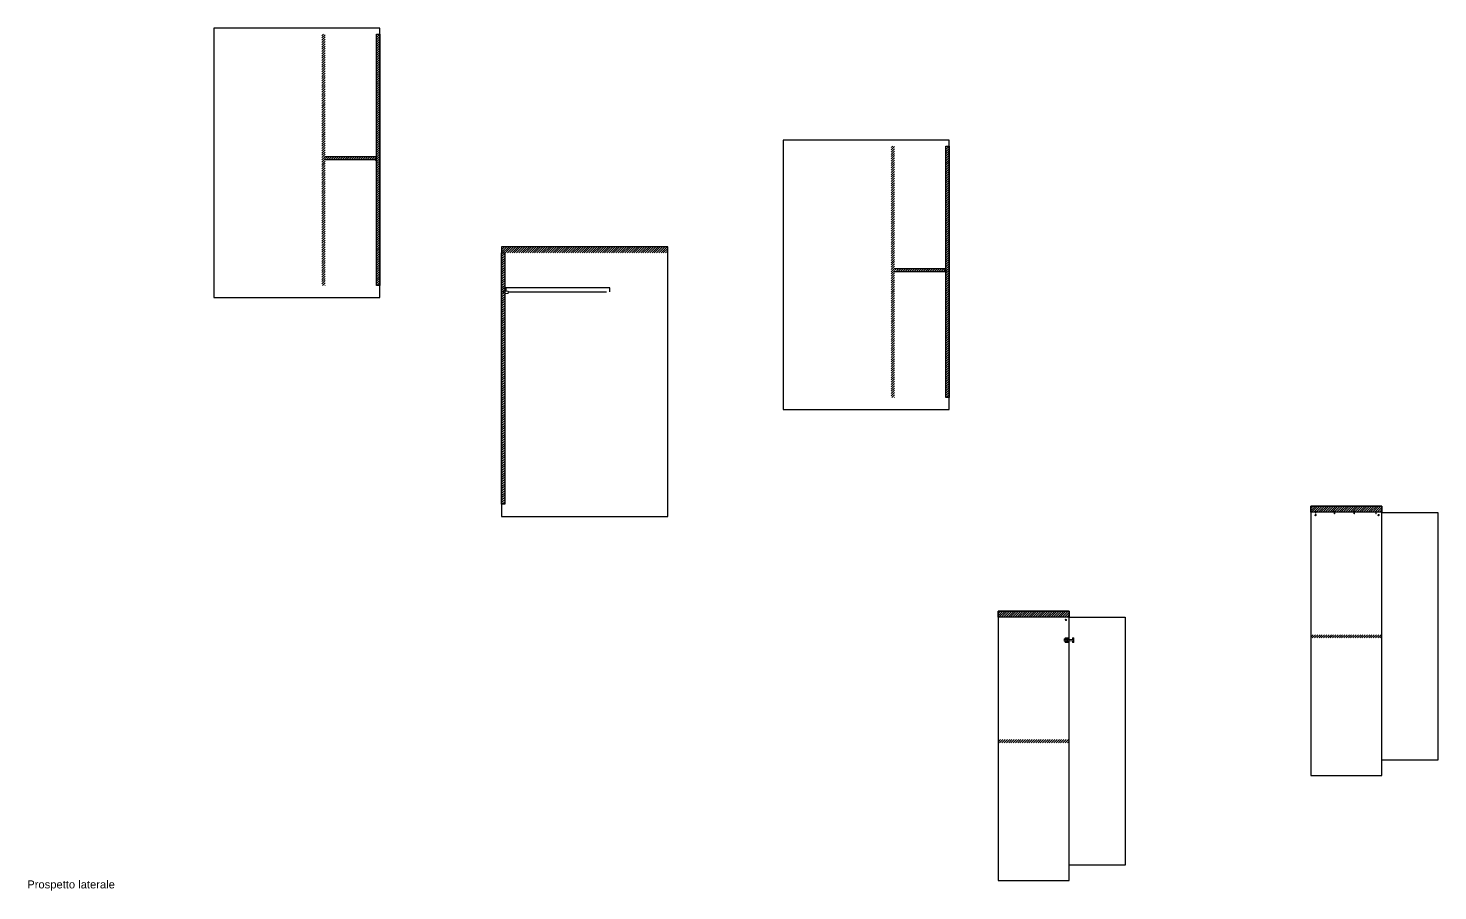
# Model space of a CAD drawing. Header units: millimetres. Extents: x -3423 to 18014, y 42 to 23746.
# Drawn here: x 8080 to 18014, y 6709 to 12792 of the extents above; entities that cross this region are included whole.
import ezdxf

# ---------------------------------------------------------------- set-up
doc = ezdxf.new("R2010")
doc.units = ezdxf.units.MM
doc.header["$MEASUREMENT"] = 0
doc.linetypes.add('HIDDEN', pattern=[0.375, 0.25, -0.125])
for name, color, linetype, lineweight in [('Arredi', 3, 'Continuous', 25), ('Dettagli', 210, 'Continuous', 5), ('Tratteggi', 2, 'HIDDEN', 15), ('Viti', 2, 'Continuous', 15)]:
    doc.layers.add(name, color=color, linetype=linetype, lineweight=lineweight)
doc.layers.add('Testo', color=1, linetype='Continuous')
doc.styles.get("Standard").update_dxf_attribs({"font": 'Arial.ttf'})

# ---------------------------------------------------------------- blocks, each defined once
blk = doc.blocks.new('101345')
for p, q in [((40.1, 264.9), (40.1, 264.6)), ((40.2, 265), (40.3, 265.1)), ((40.2, 264.5), (40.3, 264.5)), ((40.3, 265.1), (41.6, 265.1)), ((40.3, 264.5), (40.3, 265.1)), ((40.3, 264.5), (41.6, 264.5)), ((40.4, 264.9), (41.6, 264.9)), ((40.4, 264.8), (41.6, 264.8)), ((40.4, 264.7), (41.6, 264.7)), ((40.4, 264.6), (41.6, 264.6)), ((43, 265.1), (41.6, 265.1)), ((42.9, 264.9), (41.6, 264.9)), ((42.9, 264.8), (41.6, 264.8)), ((42.9, 264.7), (41.6, 264.7)), ((42.9, 264.6), (41.6, 264.6)), ((43, 264.5), (41.6, 264.5)), ((43, 264.5), (43, 265.1)), ((43.1, 265), (43, 265.1)), ((43.1, 264.5), (43, 264.5)), ((43.1, 264.9), (43.1, 264.6))]:
    blk.add_line(p, q)
for centre, radius, start, end in [((40.2, 264.9), 0.1, 123.5668, 180), ((40.2, 264.6), 0.1, 180, 236.2912), ((40.3, 265), 0.05, 90, 123.5668), ((40.3, 264.5), 0.05, 236.2912, 270), ((43, 265), 0.05, 56.4332, 90), ((43, 264.5), 0.05, 270, 303.7088), ((43, 264.9), 0.1, 0, 56.4332), ((43, 264.6), 0.1, 303.7088, 0)]:
    blk.add_arc(centre, radius, start, end)

msp = doc.modelspace()

# ---------------------------------------------------------------- hatches: boundary and pattern name
at = {"layer": 'Dettagli'}
h = msp.add_hatch(dxfattribs=at)
h.set_pattern_fill('ANSI31', color=256, scale=90)
h.set_pattern_definition([(45, (2477.56, 4016.444), (-7.954951, 7.954951), [])])
h.paths.add_polyline_path([(10173.009, 11872.643), (10162.196, 11872.643), (10162.196, 11876.381), (10173.009, 11876.381), (10173.009, 12749.732), (10149.995, 12749.732), (10149.995, 11271.875), (10160.721, 11271.875), (10160.721, 11268.136), (10149.995, 11268.136), (10149.995, 10977.773), (10173.009, 10977.773)])
h.paths.add_polyline_path([(10523.826, 11876.381), (10534.64, 11876.381), (10534.64, 11886.288), (10173.009, 11886.288), (10173.009, 11876.381), (10183.426, 11876.381), (10183.426, 11872.643), (10173.009, 11872.643), (10173.009, 11863.273), (10534.64, 11863.273), (10534.64, 11872.643), (10523.826, 11872.643)])
h.paths.add_polyline_path([(10557.654, 12749.732), (10534.64, 12749.732), (10534.64, 11876.381), (10545.057, 11876.381), (10545.057, 11872.643), (10534.64, 11872.643), (10534.64, 10977.773), (10557.654, 10977.773)])
h = msp.add_hatch(dxfattribs=at)
h.set_pattern_fill('ANSI31', color=256, scale=90)
h.set_pattern_definition([(45, (6490.085, 3227.557), (-7.954951, 7.954951), [])])
h.paths.add_polyline_path([(14185.533, 11083.756), (14174.72, 11083.756), (14174.72, 11087.494), (14185.533, 11087.494), (14185.533, 11960.844), (14162.519, 11960.844), (14162.519, 10482.987), (14173.245, 10482.987), (14173.245, 10479.249), (14162.519, 10479.249), (14162.519, 10188.886), (14185.533, 10188.886)])
h.paths.add_polyline_path([(14536.35, 11087.494), (14547.164, 11087.494), (14547.164, 11097.401), (14185.533, 11097.401), (14185.533, 11087.494), (14195.95, 11087.494), (14195.95, 11083.756), (14185.533, 11083.756), (14185.533, 11074.386), (14547.164, 11074.386), (14547.164, 11083.756), (14536.35, 11083.756)])
h.paths.add_polyline_path([(14570.178, 11960.844), (14547.164, 11960.844), (14547.164, 11087.494), (14557.581, 11087.494), (14557.581, 11083.756), (14547.164, 11083.756), (14547.164, 10188.886), (14570.178, 10188.886)])
h = msp.add_hatch(dxfattribs=at)
h.set_pattern_fill('ANSI31', color=256, scale=90)
h.set_pattern_definition([(45, (4506.6, 2473.738), (-7.954951, 7.954951), [])])
h.paths.add_polyline_path([(12586.694, 11249.505), (11416.694, 11249.505), (11416.694, 11207.026), (11438.113, 11207.026), (12586.694, 11207.026)])
h.paths.add_polyline_path([(11438.113, 10928.134), (11432.241, 10928.134), (11432.241, 10931.873), (11438.113, 10931.873), (11438.113, 10956.321), (11430.526, 10956.321), (11430.526, 10960.059), (11438.113, 10960.059), (11438.113, 11207.026), (11416.694, 11207.026), (11416.694, 9435.067), (11438.113, 9435.067), (11438.113, 9724.779), (11429.109, 9724.779), (11429.109, 9728.517), (11438.113, 9728.517)])
h = msp.add_hatch(dxfattribs=at)
h.set_pattern_fill('ANSI31', color=256, scale=90)
h.set_pattern_definition([(45, (8105.019, 645.552), (-7.954951, 7.954951), [])])
h.paths.add_polyline_path([(17618.539, 9421.319), (17118.539, 9421.319), (17118.539, 9378.839), (17618.539, 9378.839)])
h.paths.add_polyline_path([(17618.539, 8515.396), (17118.539, 8515.396), (17118.539, 8492.381), (17618.539, 8492.381)])
h = msp.add_hatch(dxfattribs=at)
h.set_pattern_fill('ANSI31', color=0, scale=90)
h.set_pattern_definition([(45, (5901.866, -94.291), (-7.954951, 7.954951), [])])
h.paths.add_polyline_path([(15415.386, 8681.476), (14915.386, 8681.476), (14915.386, 8638.996), (15415.386, 8638.996)])
h.paths.add_polyline_path([(15415.386, 7775.552), (14915.386, 7775.552), (14915.386, 7752.538), (15415.386, 7752.538)])

# ---------------------------------------------------------------- linework, layer by layer
msp.add_lwpolyline([(14547.164, 11074.386), (14546.966, 11074.386), (14546.966, 11070.873), (14547.164, 11070.873)], close=True)
at = {"layer": 'Arredi'}
for points in [[(9387.654, 10892.211), (10557.654, 10892.211), (10557.654, 12792.211), (9387.654, 12792.211)], [(10557.654, 10977.773), (10534.64, 10977.773), (10534.64, 12749.732), (10557.654, 12749.732)], [(14570.178, 10188.886), (14547.164, 10188.886), (14547.164, 11960.844), (14570.178, 11960.844)], [(11416.694, 9349.505), (12586.694, 9349.505), (12586.694, 11249.505), (11416.694, 11249.505)], [(11416.694, 11207.026), (11438.113, 11207.026), (11438.113, 9435.067), (11416.694, 9435.067)], [(17118.539, 9421.319), (17118.539, 7521.319), (17618.539, 7521.319), (17618.539, 9421.319)], [(17118.539, 9421.319), (17618.539, 9421.319), (17618.539, 9378.839), (17118.539, 9378.839)], [(17618.539, 9377.821), (18013.894, 9377.821), (18013.894, 7629.896), (17618.539, 7629.896)], [(14915.386, 8681.476), (14915.386, 6781.476), (15415.386, 6781.476), (15415.386, 8681.476)], [(15415.386, 8637.978), (15810.741, 8637.978), (15810.741, 6890.052), (15415.386, 6890.052)]]:
    msp.add_lwpolyline(points, close=True, dxfattribs=at)
at = {"layer": 'Arredi', "color": 0}
for points in [[(13400.178, 10103.324), (14570.178, 10103.324), (14570.178, 12003.324), (13400.178, 12003.324)], [(14915.386, 8681.476), (15415.386, 8681.476), (15415.386, 8638.996), (14915.386, 8638.996)]]:
    msp.add_lwpolyline(points, close=True, dxfattribs=at)
at = {"layer": 'Arredi'}
for points in [[(10173.009, 11886.288), (10534.64, 11886.288)], [(10534.64, 11863.273), (10173.009, 11863.273)], [(14185.533, 11097.401), (14547.164, 11097.401)], [(14547.164, 11074.386), (14185.533, 11074.386)], [(12179.035, 10933.094), (12179.035, 10962.095), (11438.113, 10962.095), (11438.113, 10933.094), (11438.125, 10933.094)], [(11461.966, 10933.094), (12155.244, 10933.094)]]:
    msp.add_lwpolyline(points, dxfattribs=at)
at = {"layer": 'Dettagli'}
for centre in [(17152.758, 9358.901), (17596.709, 9358.901), (15393.556, 8619.058)]:
    msp.add_circle(centre, 4.806, dxfattribs=at)
at = {"layer": 'Tratteggi'}
for points in [[(17287.408, 9389.581), (17287.408, 9368.35), (17283.669, 9368.35), (17283.669, 9389.581)], [(17426.252, 9389.581), (17426.252, 9368.35), (17422.513, 9368.35), (17422.513, 9389.581)], [(17579.972, 9389.581), (17579.972, 9368.35), (17576.233, 9368.35), (17576.233, 9389.581)]]:
    msp.add_lwpolyline(points, close=True, dxfattribs=at)
at = {"layer": 'Viti'}
for p, q in [((15440.319, 8491.971), (15440.319, 8481.155)), ((15440.319, 8472.402), (15440.319, 8461.856))]:
    msp.add_line(p, q, dxfattribs=at)
at = {"layer": 'Viti', "color": 2}
msp.add_lwpolyline([(10534.64, 11863.273), (10528.455, 11863.273), (10528.455, 11859.761), (10534.64, 11859.761)], close=True, dxfattribs=at)
at = {"layer": 'Viti'}
for points in [[(14542.153, 11074.386, 0.51342927), (14542.153, 11070.886, -1)], [(14550.598, 11074.386, -0.51342927), (14550.544, 11070.886, 1)]]:
    msp.add_lwpolyline(points, format="xyb", dxfattribs=at)
for points in [[(14550.598, 11074.386), (14542.153, 11074.386), (14542.153, 11070.886), (14550.598, 11070.886)], [(14546.966, 11074.386), (14546.888, 11074.386), (14546.888, 11070.886), (14546.966, 11070.886)], [(14547.164, 11074.386), (14550.598, 11074.386), (14550.598, 11070.886), (14547.164, 11070.886)], [(11432.241, 10956.321), (11430.526, 10956.321), (11430.526, 10960.059), (11432.241, 10960.059)], [(11432.241, 10928.134), (11430.526, 10928.134), (11430.526, 10931.873), (11432.241, 10931.873)], [(11432.241, 10960.059), (11438.113, 10960.059), (11438.113, 10956.321), (11432.241, 10956.321)], [(11432.241, 10931.873), (11438.113, 10931.873), (11438.113, 10928.134), (11432.241, 10928.134)], [(11461.966, 10937.76), (11438.125, 10937.76), (11438.125, 10920.189), (11461.966, 10920.189)], [(15403.614, 8481.161), (15444.513, 8481.154), (15444.513, 8472.401), (15403.614, 8472.409)]]:
    msp.add_lwpolyline(points, close=True, dxfattribs=at)
for points in [[(11448.46, 10937.76), (11448.46, 10962.095), (11438.113, 10962.095), (11438.113, 10933.094), (11438.125, 10933.094)], [(15387.17, 8468.88), (15380.551, 8468.88), (15380.551, 8485.029), (15387.17, 8485.029)], [(15380.551, 8485.029), (15387.17, 8485.029)], [(15403.488, 8473.104), (15380.551, 8473.104), (15380.551, 8480.479), (15403.488, 8480.479)], [(15387.17, 8489.964), (15387.17, 8485.029)], [(15387.17, 8468.88), (15387.17, 8463.723)], [(15389.707, 8460.741), (15408.338, 8460.741)], [(15407.276, 8493.168), (15390.54, 8493.168)], [(15410.527, 8485.029), (15410.527, 8490.406)], [(15410.527, 8485.029), (15415.256, 8485.029), (15415.256, 8481.154)], [(15415.256, 8472.401), (15415.256, 8468.88), (15410.527, 8468.88)], [(15410.527, 8463.184), (15410.527, 8468.88)], [(15440.319, 8481.154), (15440.319, 8482.797), (15446.803, 8482.797), (15446.803, 8470.208), (15440.319, 8470.208), (15440.319, 8472.401)], [(15449.087, 8460.741), (15441.179, 8460.741)], [(15441.43, 8493.168), (15448.836, 8493.168)], [(15449.854, 8492.307), (15449.854, 8461.52)]]:
    msp.add_lwpolyline(points, dxfattribs=at)
for centre, radius in [((15394.298, 8477.143), 1.425), ((15443.898, 8488.272), 2.447), ((15443.898, 8465.319), 2.447)]:
    msp.add_circle(centre, radius, dxfattribs=at)
for centre, radius, start, end in [((15391.171, 8489.129), 4.087, 98.8871181, 168.2173162), ((15391.171, 8464.558), 4.087, 191.7826838, 249.012268), ((15406.644, 8489.129), 4.087, 18.2062672, 81.1128819), ((15406.644, 8464.461), 4.087, 294.4769959, 341.7937328), ((15441.749, 8491.757), 1.446, 102.7549066, 171.488596), ((15441.749, 8462.07), 1.446, 188.511404, 246.7497571), ((15448.517, 8491.757), 1.446, 22.3604775, 77.2450934), ((15448.517, 8462.07), 1.446, 293.2502429, 337.6395225)]:
    msp.add_arc(centre, radius, start, end, dxfattribs=at)
for centre in [(15394.975, 8487.375), (15394.975, 8467.095), (15402.146, 8487.128), (15402.146, 8466.847)]:
    msp.add_ellipse(centre, major_axis=(0, -3.111), ratio=0.67857525, dxfattribs=at)

# ---------------------------------------------------------------- block references
at = {"layer": 'Viti', "xscale": 5.577091848675362, "yscale": 5.577091848675362, "zscale": 5.577091848675362}
for p in [(10302.262, 10397.908), (14314.512, 9609.142)]:
    msp.add_blockref('101345', p, dxfattribs=at)
at = {"layer": 'Viti', "xscale": 5.577091848675362, "yscale": 5.577091848675362, "zscale": 5.577091848675362, "rotation": 270}
msp.add_blockref('101345', (15676.09, 9611.545), dxfattribs=at)

# ---------------------------------------------------------------- texts
at = {"layer": 'Testo'}
note = msp.add_mtext_dynamic_manual_height_columns('Prospetto laterale\\P', width=765.17668, gutter_width=25, heights=[25.419, 0], dxfattribs=dict(at, insert=(7283.458, 6782.576), char_height=56.38145, attachment_point=1, line_spacing_factor=0.280897))

doc.saveas('drawing.dxf')
